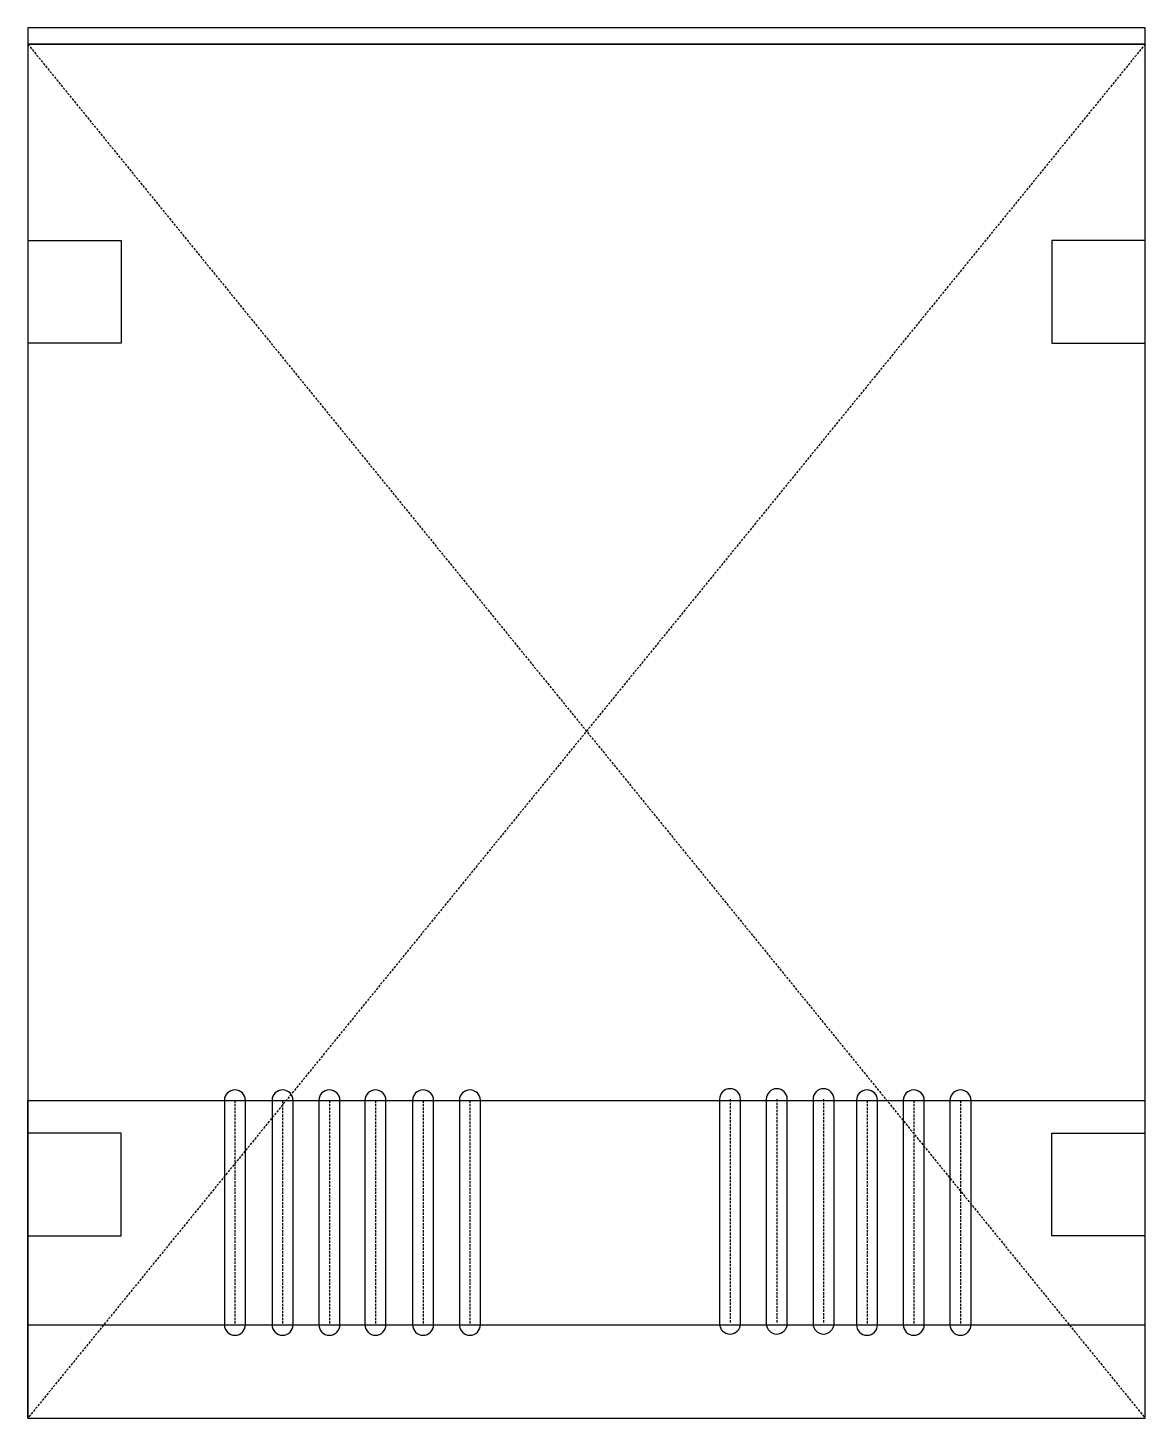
# Model space of a CAD drawing. Header units: millimetres. Extents: x -120 to 120, y -147 to 150.
import ezdxf

# ---------------------------------------------------------------- set-up
doc = ezdxf.new("R2010")
doc.units = ezdxf.units.MM
doc.linetypes.add('DASHED', pattern=[0.75, 0.5, -0.25])
doc.layers.get('0').update_dxf_attribs({"linetype": 'CONTINUOUS'})

msp = doc.modelspace()

# ---------------------------------------------------------------- linework, layer by layer
at = {"linetype": 'DASHED'}
for p, q in [((119.5, 147), (-119.5, -147)), ((-119.5, 147), (119.5, -147)), ((-75.2, -79), (-75.2, -127)), ((-65.01, -79), (-65.01, -127)), ((-55, -79), (-55, -127)), ((-45.14, -79), (-45.14, -127)), ((-34.95, -79), (-34.95, -127)), ((-24.94, -79), (-24.94, -127)), ((30.7, -78.75), (30.7, -126.75)), ((40.7, -78.75), (40.7, -126.75)), ((50.7, -78.75), (50.7, -126.75)), ((60, -79), (60, -127)), ((70, -79), (70, -127)), ((80, -79), (80, -127))]:
    msp.add_line(p, q, dxfattribs=at)
for p, q in [((-119.5, 105), (-99.5, 105)), ((-99.5, 105), (-99.5, 83)), ((119.5, 105), (99.5, 105)), ((99.5, 105), (99.5, 83)), ((-99.5, 83), (-119.5, 83)), ((99.5, 83), (119.5, 83)), ((-119.5, -127), (-119.5, -79)), ((-119.5, -79), (119.5, -79)), ((-99.5, -86), (-119.5, -86)), ((-99.5, -108), (-99.5, -86)), ((99.5, -108), (99.5, -86)), ((99.5, -86), (119.5, -86)), ((-119.5, -108), (-99.5, -108)), ((119.5, -108), (99.5, -108)), ((-119.5, -147), (-119.5, -127)), ((-119.5, -127), (119.5, -127))]:
    msp.add_line(p, q)
msp.add_lwpolyline([(119.5, 147), (-119.5, 147), (119.5, 147), (119.5, 150.5), (-119.5, 150.5), (-119.5, 147), (-119.5, -147), (119.5, -147)], close=True)
for points in [[(-77.45, -79), (-77.45, -127, 1), (-72.95, -127), (-72.95, -79, 1)], [(-67.26, -79), (-67.26, -127, 1), (-62.76, -127), (-62.76, -79, 1)], [(-57.25, -79), (-57.25, -127, 1), (-52.75, -127), (-52.75, -79, 1)], [(-47.39, -79), (-47.39, -127, 1), (-42.89, -127), (-42.89, -79, 1)], [(-32.7, -79, 1), (-37.2, -79), (-37.2, -127, 1), (-32.7, -127)], [(-27.19, -79), (-27.19, -127, 1), (-22.69, -127), (-22.69, -79, 1)], [(32.95, -126.75), (32.95, -78.75, 1), (28.45, -78.75), (28.45, -126.75, 1)], [(38.45, -126.75, 1), (42.95, -126.75), (42.95, -78.75, 1), (38.45, -78.75)], [(52.95, -78.75, 1), (48.45, -78.75), (48.45, -126.75, 1), (52.95, -126.75)], [(57.75, -79), (57.75, -127, 1), (62.25, -127), (62.25, -79, 1)], [(67.75, -79), (67.75, -127, 1), (72.25, -127), (72.25, -79, 1)], [(77.75, -79), (77.75, -127, 1), (82.25, -127), (82.25, -79, 1)]]:
    msp.add_lwpolyline(points, format="xyb", close=True)
msp.add_point((0, 0))
msp.add_point((0, 0))
msp.add_point((0, 0))

doc.saveas('drawing.dxf')
